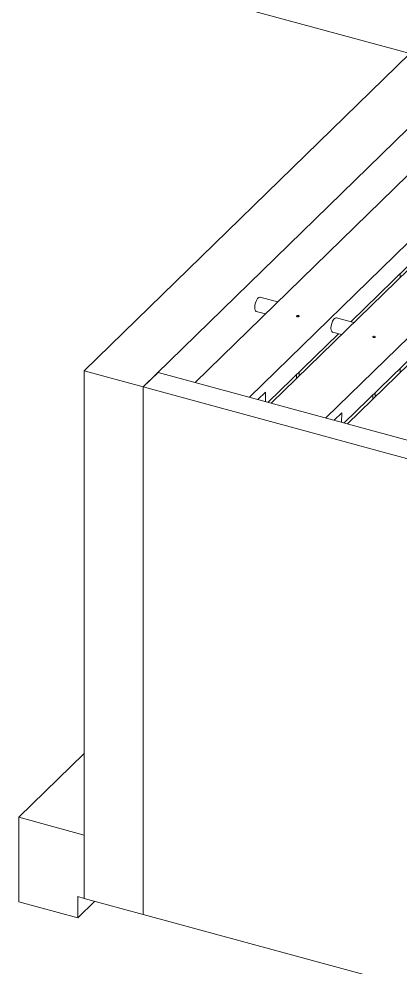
# Model space of a CAD drawing. Header units: millimetres. Extents: x 173 to 1125, y 0 to 736.
# Drawn here: x 806.5 to 852.9, y 281 to 396.5 of the extents above; entities that cross this region are included whole.
import ezdxf

# ---------------------------------------------------------------- set-up
doc = ezdxf.new("R2010")
doc.units = ezdxf.units.MM

msp = doc.modelspace()

# ---------------------------------------------------------------- linework, layer by layer
at = {"color": 7, "linetype": 'Continuous', "lineweight": 15}
for p, q in [((926.44, 372.68), (821.64, 401.16)), ((814.47, 353.63), (854.13, 392.33)), ((821.64, 351.68), (861.29, 390.38)), ((827.96, 352.23), (865.8, 389.16)), ((834.6, 350.43), (872.43, 387.36)), ((837.25, 349.71), (875.08, 386.63)), ((846.93, 359.63), (874.7, 386.74)), ((843.88, 347.9), (881.72, 384.83)), ((846.54, 347.18), (884.37, 384.11)), ((852.94, 365.5), (852.94, 365.02)), ((838.03, 362.05), (835.89, 362.63)), ((835.42, 360.9), (836.53, 360.59)), ((847.31, 359.53), (845.18, 360.11)), ((847.31, 359.53), (845.18, 360.11)), ((844.71, 358.37), (845.82, 358.07)), ((844.71, 358.37), (845.82, 358.07)), ((836.86, 349.81), (845.43, 358.17)), ((846.15, 347.29), (854.72, 355.65)), ((852.94, 353.91), (852.94, 353.43)), ((821.64, 351.68), (814.47, 353.63)), ((814.47, 353.63), (814.47, 289.34)), ((821.64, 351.68), (823.46, 353.46)), ((928.26, 324.97), (823.46, 353.46)), ((840.34, 353.2), (840.34, 352.72)), ((840.64, 353.01), (840.64, 353.49)), ((821.64, 351.68), (821.64, 287.39)), ((926.44, 323.2), (821.64, 351.68)), ((835.63, 350.15), (836.54, 351.04)), ((836.54, 351.04), (836.53, 349.9)), ((849.62, 350.68), (849.62, 350.2)), ((849.62, 350.68), (849.62, 350.2)), ((849.92, 350.49), (849.92, 350.97)), ((849.92, 350.49), (849.92, 350.97)), ((844.91, 347.62), (845.83, 348.52)), ((845.83, 348.52), (845.81, 347.38)), ((806.51, 299.22), (814.47, 306.99)), ((806.51, 299.22), (814.47, 297.05)), ((806.51, 288.93), (806.51, 299.22)), ((814.47, 297.05), (814.47, 289.34)), ((813.68, 286.98), (806.51, 288.93)), ((813.68, 289.56), (813.68, 286.98)), ((813.68, 289.56), (814.47, 289.34)), ((813.68, 286.98), (815.74, 289)), ((821.64, 287.39), (814.47, 289.34)), ((926.44, 258.91), (821.64, 287.39))]:
    msp.add_line(p, q, dxfattribs=at)
at = {"color": 7, "linetype": 'Continuous', "lineweight": 15, "flags": 128}
for points in [[(835.89, 362.63), (835.87, 362.64), (835.73, 362.59), (835.58, 362.45), (835.45, 362.23), (835.33, 361.95), (835.26, 361.64), (835.24, 361.35), (835.26, 361.11), (835.33, 360.95), (835.42, 360.9)], [(840.42, 360.25), (840.37, 360.27), (840.34, 360.29), (840.34, 360.32), (840.35, 360.35), (840.39, 360.37), (840.44, 360.39), (840.5, 360.39), (840.56, 360.38), (840.6, 360.36), (840.63, 360.34), (840.64, 360.31), (840.62, 360.28), (840.58, 360.26), (840.53, 360.24), (840.47, 360.24), (840.42, 360.25)], [(840.56, 360.38), (840.5, 360.39), (840.44, 360.39), (840.39, 360.37), (840.35, 360.35), (840.34, 360.32), (840.34, 360.29), (840.37, 360.27), (840.42, 360.25), (840.47, 360.24), (840.53, 360.24), (840.58, 360.26), (840.62, 360.28), (840.64, 360.31), (840.63, 360.34), (840.6, 360.36), (840.56, 360.38)], [(845.18, 360.11), (845.15, 360.11), (845.02, 360.07), (844.87, 359.93), (844.73, 359.7), (844.62, 359.42), (844.55, 359.12), (844.52, 358.83), (844.55, 358.59), (844.62, 358.43), (844.71, 358.37)], [(845.18, 360.11), (845.15, 360.11), (845.02, 360.07), (844.87, 359.93), (844.73, 359.7), (844.62, 359.42), (844.55, 359.12), (844.52, 358.83), (844.55, 358.59), (844.62, 358.43), (844.71, 358.37)], [(849.7, 357.72), (849.66, 357.74), (849.63, 357.77), (849.62, 357.8), (849.64, 357.83), (849.68, 357.85), (849.73, 357.86), (849.79, 357.87), (849.84, 357.86), (849.89, 357.84), (849.92, 357.81), (849.92, 357.78), (849.91, 357.76), (849.87, 357.73), (849.82, 357.72), (849.76, 357.71), (849.7, 357.72)], [(849.7, 357.72), (849.66, 357.74), (849.63, 357.77), (849.62, 357.8), (849.64, 357.83), (849.68, 357.85), (849.73, 357.86), (849.79, 357.87), (849.84, 357.86), (849.89, 357.84), (849.92, 357.81), (849.92, 357.78), (849.91, 357.76), (849.87, 357.73), (849.82, 357.72), (849.76, 357.71), (849.7, 357.72)], [(849.84, 357.86), (849.79, 357.87), (849.73, 357.86), (849.68, 357.85), (849.64, 357.83), (849.62, 357.8), (849.63, 357.77), (849.66, 357.74), (849.7, 357.72), (849.76, 357.71), (849.82, 357.72), (849.87, 357.73), (849.91, 357.76), (849.92, 357.78), (849.92, 357.81), (849.89, 357.84), (849.84, 357.86)], [(849.84, 357.86), (849.79, 357.87), (849.73, 357.86), (849.68, 357.85), (849.64, 357.83), (849.62, 357.8), (849.63, 357.77), (849.66, 357.74), (849.7, 357.72), (849.76, 357.71), (849.82, 357.72), (849.87, 357.73), (849.91, 357.76), (849.92, 357.78), (849.92, 357.81), (849.89, 357.84), (849.84, 357.86)]]:
    msp.add_lwpolyline(points, dxfattribs=at)

doc.saveas('drawing.dxf')
